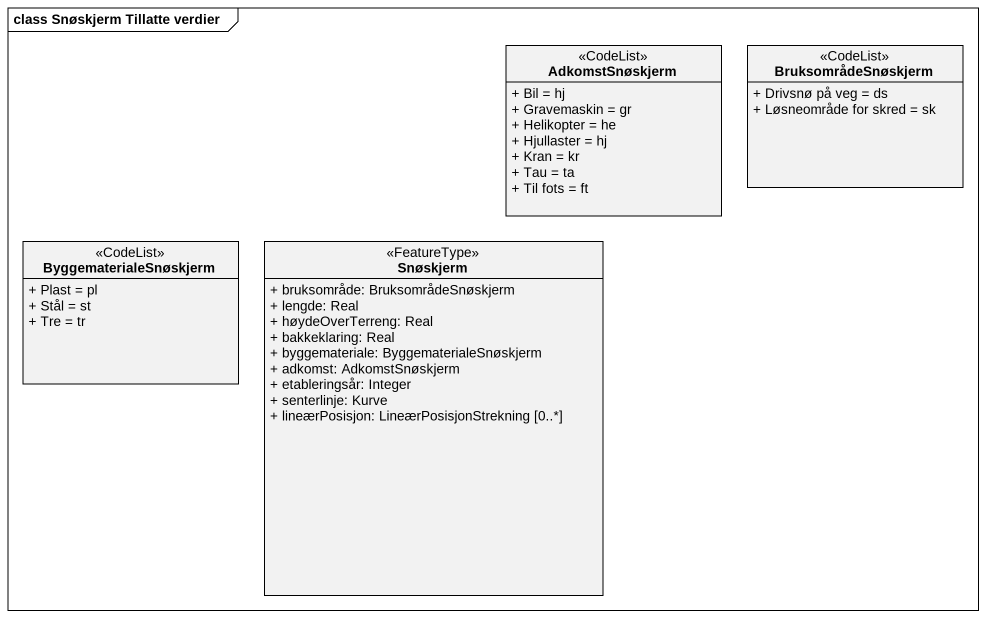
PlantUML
@startuml
mainframe class Snøskjerm Tillatte verdier
hide circle
hide empty members
skinparam classAttributeIconSize 0
class AdkomstSnøskjerm <<CodeList>> {
  + Bil = hj
  + Gravemaskin = gr
  + Helikopter = he
  + Hjullaster = hj
  + Kran = kr
  + Tau = ta
  + Til fots = ft
}
class BruksområdeSnøskjerm <<CodeList>> {
  + Drivsnø på veg = ds
  + Løsneområde for skred = sk
}
class ByggematerialeSnøskjerm <<CodeList>> {
  + Plast = pl
  + Stål = st
  + Tre = tr
}
class Snøskjerm <<FeatureType>> {
  + bruksområde: BruksområdeSnøskjerm
  + lengde: Real
  + høydeOverTerreng: Real
  + bakkeklaring: Real
  + byggemateriale: ByggematerialeSnøskjerm
  + adkomst: AdkomstSnøskjerm
  + etableringsår: Integer
  + senterlinje: Kurve
  + lineærPosisjon: LineærPosisjonStrekning [0..*]
}
@enduml
